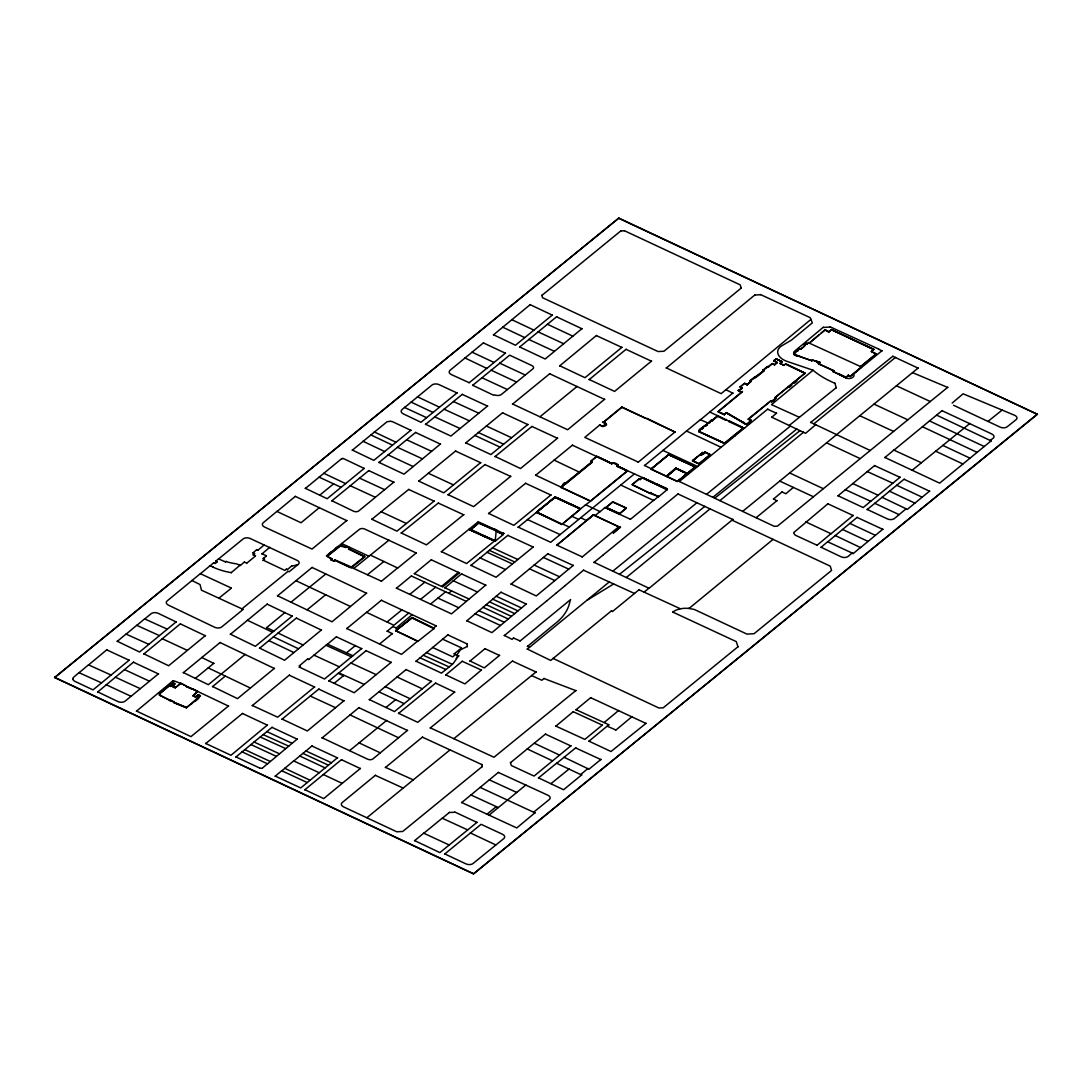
<?xml version="1.0" encoding="UTF-8"?>
<svg xmlns="http://www.w3.org/2000/svg" width="1092" height="1092" viewBox="0 0 1092 1092"><rect width="100%" height="100%" fill="white"/><g stroke="black" fill="none" stroke-linecap="round" stroke-linejoin="round"><path stroke-width="1.5" d="M54.6 677.545L618.809 218.1L1037.386 414.305L473.478 873.9L54.6 677.545L618.809 218.1M79.143 672.508L73.696 677.177A5.105 3.017 5.7 0 0 75.075 681.435L93.011 689.885L129.266 660.114M88.616 664.714L79.129 672.713L101.419 682.841M158.531 673.75L125.061 701.201A5.105 3.017 5.7 0 1 117.991 701.583L97.638 691.864M111.002 675.006L88.602 664.919L106.852 649.713M106.211 684.752L130.931 696.246M176.249 621.785L139.571 652.006L117.213 641.236M115.356 677.177L140.24 688.643M126.153 633.933L117.199 641.441M124.488 669.587L149.413 681.176M136.869 625.17L126.14 634.138L148.744 644.307M97.611 692.069L133.565 662.066M144.758 618.727L136.855 625.375L159.377 635.599M228.597 705.91L190.977 736.609L136.432 711.015M205.433 635.571L168.646 665.751L143.83 653.821M162.23 638.711L187.319 650.368M170.175 700.928L170.816 700.108L174.106 702.033L159.418 695.263L160.387 694.062L159.418 693.625L160.387 694.062M167.253 629.156L144.731 618.932L151.146 613.69A5.105 3.017 5.7 0 1 158.258 613.349L176.235 621.99M171.13 685.639L169.506 685.53L170.529 686.472C172.495 685.312 168.086 684.78 171.089 686.049M185.995 685.953L180.835 683.374L175.266 687.769C168.045 686.772 178.692 683.647 173.096 683.169L169.97 685.489M136.445 711.192L173.137 680.657M173.096 683.169L170.011 685.08M173.123 680.862L174.201 681.217M143.803 654.026L180.494 623.723M191.373 704.135L200.423 695.604L186.35 707.793L173.519 702.525L174.147 701.624M175.266 687.769L180.849 683.169L186.159 686.022M180.549 683.401L175.539 681.408M191.946 580.494L200.068 584.575L201.433 590.171L242.997 609.336M245.263 654.354L208.326 684.698L183.32 672.535M186.35 707.793L191.414 703.726M200.478 573.532L167.185 600.873A5.119 3.017 5.7 0 0 168.455 605.159L214.619 627.245A5.105 3.017 5.7 0 0 221.703 626.958L242.984 609.541M185.804 686.295L197.652 691.168L193.066 695.645L195.632 696.901L198.375 694.812M192.028 688.779L185.981 686.158M197.611 691.577L192.329 688.738L197.611 691.577L193.052 695.85L195.618 697.106L198.403 694.608L200.409 695.809M193.052 695.85L195.659 696.696L197.488 695.304M195.413 678.309L213.882 663.253M197.475 691.332L228.569 706.114M210.114 565.67L200.45 573.737L231.313 588.042M201.774 657.466L213.855 663.458M213.773 562.694L210.087 565.874L213.268 567.035M213.745 562.899L215.22 563.363M217.199 561.738L215.766 561.07M218.632 558.735L215.738 561.274M208.19 667.881L250.314 688.001M218.919 598.116L231.286 588.247M267.472 724.992L230.958 755.282L205.651 743.42M274.461 668.304L237.524 698.634L212.517 686.486M241.946 608.845L288.07 571.307L289.121 571.798L298.116 564.441A4.627 2.73 5.7 0 0 297.133 560.373L250.245 538.52A5.091 3.003 5.7 0 0 243.202 538.875L218.605 558.94L225.484 561.889M225.471 562.093L226.194 561.315M183.292 672.74L220.243 642.41M213.172 567.308L213.24 567.239A46.547 27.491 5.7 0 0 223.505 570.966L226.194 571.648A60.128 35.517 5.7 0 1 231.204 572.699L231.231 572.495M225.293 676.057L212.49 686.691M292.315 615.97L255.364 646.314L230.357 634.152M240.022 565.233L231.204 572.699M226.167 561.52A30.753 18.168 5.7 0 0 236.5 563.827L240.295 565.356M240.267 565.56L244.417 561.971M244.39 562.175L246.71 563.035M254.613 553.576L252.88 552.784M255.473 555.828L253.18 554.763M247.406 620.242L272.427 632.2M259.732 768.086L235.872 756.865M252.866 552.989L256.907 549.508M256.893 549.713L257.971 549.986M205.637 743.625L242.601 713.349M242.042 751.815L267.54 763.854L297.311 738.984M266.339 555.801L261.93 553.753M264.278 544.84L257.944 550.191M286.309 569.068L284.889 570.433L263.104 560.141M264.537 558.967L263.227 558.353M244.745 749.603L270.243 761.438M314.646 686.854L277.668 717.198L252.238 705.459M321.512 629.907L284.562 660.25L259.555 648.088M269.697 547.365L261.903 553.958M250.914 744.553L276.372 756.374M230.33 634.356L267.281 604.013M254.04 742L279.47 753.808M277.054 511.274L263.172 522.795A5.091 3.003 5.7 0 0 264.619 527.067L312.012 549.071L346.874 520.461M273.846 631.039L266.544 627.545M268.782 640.567L293.816 652.511M260.346 736.841L235.858 757.07M263.254 734.452L260.333 737.045L285.722 748.621M273.396 636.8L298.43 648.744M366.612 593.106L331.995 621.798L277.45 595.727M266.803 731.558L292.11 743.311M278.023 633.032L303.044 644.976M267.567 763.649L262.653 767.922M286.295 569.273L287.292 569.519M288.711 746.123L263.24 734.657L272.126 727.204M319.437 507.534L301.037 522.754L277.027 511.479L295.454 496.259M285.012 612.489L266.53 627.75M287.278 569.724L291.632 565.943M291.045 602.17L325.73 574.051M337.565 757.698L300.709 787.933L275.184 776.057M343.994 700.709L307.371 730.957L281.968 719.041M295.905 580.657L350.395 606.483M364.332 468.291L327.163 498.73L305.323 488.288M252.225 705.664L289.421 675.047M259.527 648.293L296.478 617.963M281.845 770.597L275.17 776.262M284.684 768.263L309.991 780.193M361.752 648.484L324.515 678.992L299.29 667.076M300.436 666.134L299.372 665.642M341.004 487.291L319.028 477.122M307.139 609.8L325.648 594.758M277.423 595.932L312.244 567.321M319.82 495.085L333.647 483.824M293.83 760.783L281.832 770.802L307.139 782.514M323.751 473.273L345.563 483.592M299.358 665.847L307.603 658.913M307.575 659.118L308.654 659.404M299.713 755.964L325.075 767.908M303.044 753.234L293.816 760.987L319.178 772.726M313.909 655.118L339.284 666.803M310.237 696.041L335.503 707.684M306.019 750.791L303.016 753.439L328.405 765.178M393.912 482.077L358.708 510.988A3.822 2.252 5.7 0 1 353.48 511.179L331.791 500.709M327.873 556.47L326.522 555.623L327.9 556.265M327.573 556.538C337.701 561.697 326.604 557.016 327.423 555.828L340.254 545.645M360.442 768.386L323.71 798.58L304.75 789.653M331.395 762.748L306.006 750.996L312.039 745.85M334.916 560.346L350.546 567.581L334.944 560.141L333.893 561.192L330.712 559.718L331.763 558.476M281.954 719.246L318.919 688.97M305.31 488.493L341.878 458.49M364.318 468.495L343.052 458.381M333.893 561.192L334.944 560.141M326.112 645.126L308.64 659.609M327.532 643.966L326.112 645.317L351.474 656.906M327.382 556.237L340.922 545.536M407.562 730.302L372.932 758.913A3.822 2.266 5.7 0 1 367.635 759.186L322.058 737.769M341.564 543.516L368.946 556.251M391.291 662.257L354.163 692.724L328.869 680.862M410.933 430.152L373.805 460.36L352.293 450.041M350.218 485.708L375.307 497.269M352.866 655.732L327.504 644.171L336.473 636.663M340.909 545.741C342.601 548.252 351.61 545.358 348.539 549.03L364.291 556.319L348.58 548.621M323.273 774.515L342.124 783.346M334.166 683.292L343.611 675.634M338.37 673.163L328.856 681.067M338.93 672.699L338.356 673.355L343.584 675.839M362.981 441.264L384.561 451.487M359.541 478.119L384.63 489.68M351.692 567.594L350.982 566.844L351.692 567.594L364.632 556.961L363.964 556.224L364.632 556.961M436.254 625.716L433.592 628.091L412.189 617.567L395.632 630.698L417.663 641.059L401.501 654.381L346.669 628.473M353.904 568.372L388.998 540.117M346.546 652.798L355.501 645.495M370.761 434.875L392.424 445.127M331.763 500.914L368.932 470.475M304.723 789.857L341.591 759.541M351.064 662.871L338.916 672.904L364.168 684.425M374.297 431.968L396 442.233M350.013 714.905L398.525 737.742M434.22 500.982L396.956 531.149L371.717 519.191M349.658 750.6L386.623 720.447M367.485 574.679L383.961 561.424M440.526 443.939L404.026 474.146L378.883 462.353M370.379 555.105L397.734 568.045L416.38 552.852M366.68 612.202L346.642 628.678M322.031 737.974L359.022 707.534M376.153 674.61L351.051 663.076L366.27 650.545M381.026 511.698L406.292 523.45M359.104 742.888L380.18 752.798M388.07 454.873L413.104 466.516M431.504 681.272L394.526 711.561L369.273 699.549M350.832 567.158L381.326 581.135M408.872 612.899L393.925 625.266L366.653 612.394L381.49 600.15M397.379 447.283L422.44 458.845M379.661 643.925L392.41 633.551M404.627 407.289L401.993 409.65A5.105 3.017 5.7 0 0 403.371 413.895L420.98 422.29L457.125 392.82M378.815 691.796L404.054 703.617M366.994 817.635L450.177 749.767M387.182 621.88L402.088 609.732M392.383 633.756L387.155 631.094M406.62 439.748L431.558 451.337M411.002 402.061L432.937 412.435M482.268 766.516L402.716 831.476L396.778 831.776L343.53 806.865A5.105 3.017 5.7 0 1 342.165 802.593L375.471 775.211M385.176 686.622L391.932 689.762M397.747 567.84L381.313 581.34M463.813 514.605L426.44 544.867L401.187 532.91M485.844 585.012L451.487 613.868L396.382 588.11M387.141 631.299L392.929 626.399M386.09 707.411L395.604 699.672M417.444 396.778L439.434 407.166M371.69 519.396L408.845 489.312M392.902 626.603L396.082 627.873M378.869 462.558L415.724 432.323M410.087 698.716L391.564 690.048M413.226 779.824L385.394 767.335M397.024 676.972L422.263 688.806M480.739 462.544L443.775 492.82L418.632 481.026M487.633 405.937L450.914 436.049L425.498 424.228M426.508 417.635L404.613 407.493L432.036 384.998A5.105 3.017 5.7 0 1 439.107 384.643L457.111 393.024M396.369 588.315L411.479 575.839M409.828 594.335L424.897 582.091M454.722 691.959L417.745 722.317L398.498 713.267M459.541 572.754L442.71 586.977L414.332 573.532M369.26 699.754L406.265 669.451M412.394 614.55L396.068 628.077M428.255 473.205L453.344 484.848M434.63 416.816L459.978 428.487M420.638 599.344L435.681 587.127M403.084 788.042L375.457 775.416M456.77 658.517L452.907 663.895L441.468 673.136L415.956 661.179M444.035 409.172L469.383 420.843M420.188 657.684L415.929 661.383M414.305 573.737L431.422 559.636M423.355 655.063L420.161 657.889L445.795 669.478M401.173 533.114L438.438 502.934M430.644 603.985L445.673 591.782M426.535 652.443L423.341 655.268L449.03 666.884M453.453 401.528L478.746 413.185M385.367 767.539L422.563 737.004M497.979 531.913L503.371 534.452L495.167 541.277L470.133 529.866L494.662 540.84L466.584 563.54L441.332 551.583M395.632 630.698L412.175 617.772L434.193 628.596L412.148 617.976M432.596 647.433L452.73 656.879L455.555 654.395M510.742 476.248L473.641 506.633L448.02 494.635M437.919 598.088L458.654 607.698M477.081 822.262L439.871 852.606L414.55 840.553M441.687 586.281L458.49 572.263M464.933 357.958L486.841 368.441L505.5 353.057M418.618 481.231L455.705 450.914M425.484 424.433L462.435 394.239M575.975 690.472L493.98 757.247L430.262 727.832M469.041 599.03L444.84 587.755M398.484 713.472L435.763 682.991M442.615 639.175L461.384 647.802M423.846 833.046L414.523 840.758M483.538 342.765L450 370.352A5.105 3.017 5.7 0 0 451.378 374.597L469.096 382.637M472.031 352.156L493.966 362.435M448.771 593.229L451.569 590.895M527.927 424.406L490.922 454.559L465.656 442.806M472.563 385.435L509.664 355.173L532.022 365.643A3.822 2.266 5.7 0 1 532.937 368.796L501.419 394.458A5.091 3.003 5.7 0 1 494.471 394.813L493.789 395.318L472.59 385.23M452.211 664.264L426.508 652.647L447.993 634.739M453.248 580.739L477.422 592.028M481.504 669.915L464.905 683.892L445.673 674.842M474.774 435.394L499.945 447.078M444.826 587.96L461.643 573.737M458.558 655.732L457.138 657.097L457.78 655.61L454.135 653.726M481.831 377.695L507.275 389.503M478.337 432.487L503.521 444.185M469.096 529.129L470.338 529.702M456.825 654.982L460.36 649.89L467.417 646.409M486.855 368.236L469.069 382.842M442.356 818.072L423.819 833.251L449.099 844.949M456.115 658.435L458.927 655.896M466.243 601.364L411.466 576.044M552.388 314.96L515.479 345.249L493.42 334.712M533.346 546.915L496.055 577.258L470.816 565.301M453.876 738.656L536.158 671.867M491.072 370.161L516.461 382.036M445.659 675.047L462.407 661.151M526.385 603.876L491.905 632.637L466.748 620.72M486.309 426.003L511.506 437.701M444.649 854.067L481.081 824.31L502.443 834.247A5.091 3.017 5.7 0 1 503.862 838.519L472.959 863.567A5.105 3.017 5.7 0 1 466.093 863.949L444.662 853.862M467.663 829.906L442.342 818.277L449.508 812.298M441.305 551.788L478.351 521.648M467.39 646.614L466.898 643.611M470.092 530.275L478.924 522.795L492.506 528.596M447.993 494.84L485.107 464.455M502.648 327.163L524.665 337.565M480.016 557.862L505.391 569.519M477.067 822.467L454.886 812.052M499.59 655.296L484.316 667.894L469.929 660.947M499.672 363.145L525.143 374.965M475.184 613.731L500.368 625.443M479.047 610.524L466.721 620.925M551.01 494.894L513.841 525.334L488.561 513.39M557.575 438.124L520.529 468.536L495.045 456.415M535.094 812.694L516.748 827.941L461.616 802.456M486.95 552.252L512.325 563.922M482.978 607.248L508.176 618.959M478.883 523.205L490.881 528.432M465.642 443.011L502.675 412.68M511.807 319.683L533.851 330.098M514.714 561.984L489.339 550.327M486.131 604.613L511.343 616.338M492.437 547.815L517.813 559.486M494.676 540.636L481.913 535.257M495.167 541.277L470.106 530.07L478.924 522.795M496.273 530.139L495.208 540.868L470.051 529.101M489.434 601.856L514.66 613.581M469.901 661.151L485.176 648.566M470.829 794.908L498.307 807.548M503.371 534.452L497.952 532.118L497.665 531.108M492.697 599.139L517.949 610.865M604.654 399.222L567.649 429.743L512.489 403.972M470.311 832.923L495.754 844.908M582.05 328.596L545.181 358.995L519.574 346.915M496.205 596.218L521.457 607.957M502.893 534.002L503.74 533.319L502.893 534.002L499.221 532.282M482.255 766.721L481.872 764.386M480.057 787.373L535.066 812.898M504.231 622.235L479.019 610.728L501.105 592.123M473.478 873.9L1037.4 414.1M493.407 334.916L530.33 304.531M470.788 565.506L507.971 535.257M528.76 339.435L554.354 351.31M489.271 779.838L516.721 792.464M513.609 637.892L512.052 639.339L504.272 635.408M487.032 814.154L496.287 806.619M573.368 565.315L536.268 595.945L511.001 583.988M489.093 815.11L525.934 784.916M634.52 473.792L550.709 542.301L518.113 527.067M538.083 331.845L563.622 343.707M741.318 287.988L663.922 351.255L658.053 351.542L542.56 297.72L541.864 295.236M488.547 513.595L525.73 483.155M495.017 456.62L532.118 426.317M461.602 802.661L498.484 772.29M430.234 728.036L512.571 660.947M527.381 519.505L559.991 534.534M547.406 324.256L572.836 336.145M540.076 416.707L577.136 386.418M623.095 468.495L617.198 466.011L627.381 470.748L590.499 500.996L535.558 475.157M513.595 638.097L520.024 640.854M529.497 568.823L554.832 580.534M570.966 745.768L534.056 776.057L511.261 765.492L510.455 762.53M512.476 404.177L549.836 373.628M555.214 497.31L580.48 509.131L561.807 524.474L536.636 511.971L555.2 497.065L580.494 508.804L590.485 501.201L561.111 487.496C561.889 484.343 567.076 482.828 561.124 487.291M536.814 512.052L518.086 527.272M519.546 347.12L556.729 316.666M534.125 565.028L559.459 576.726M611.397 610.892L550.696 660.442L527.231 649.017M609.35 581.872L529.483 647.365L527.436 646.218M529.497 647.16L527.204 649.221M621.976 347.256L584.971 377.695L559.636 365.711M555.036 497.01L545.891 504.64M531.586 675.566L541.905 680.275L544.116 678.35M543.366 557.439L568.727 569.123M554.053 460.101L579.265 472.099M527.204 748.921L552.484 760.837M510.988 584.193L547.993 553.658M536.541 512.653L555.227 496.86M534.247 743.188L559.527 755.091M593.543 515.083L618.918 526.849L593.557 514.878L556.729 545.277L593.584 514.673L586.554 520.625L580.698 517.663M563.103 484.493L564.537 482.951L563.131 484.288M565.274 483.292L591.7 461.984M564.496 483.36L565.697 483.497M561.807 524.474L580.494 508.927L555.227 497.106L536.663 512.148L561.848 524.064M562.148 523.819L569.219 527.027M533.77 812.079L549.317 799.508A5.091 3.003 5.7 0 0 547.897 795.235L498.471 772.494M581.722 774.829L563.595 789.734L538.424 777.832M535.544 475.361L572.563 445.058M510.442 762.735L545.563 733.974M552.989 658.38L658.94 708.012L663.226 707.793L738.028 646.723M571.594 516.147L578.555 519.41M651.555 361.043L614.578 391.4L589.12 379.456M602.443 724.965L584.862 739.393L555.76 726.057M550.969 783.66L569.191 768.918M559.623 365.916L596.505 335.435M556.702 763.117L538.397 778.036M585.421 504.6L600.15 511.657L605.077 507.452L618.468 513.677M556.756 545.072L582.132 556.852M565.656 483.906L592.069 462.38L590.704 461.302L596.778 456.36L611.861 463.39M564.018 757.234L588.97 769.218L600.982 759.39M565.287 585.503L583.66 570.051M606.115 423.56L602.675 426.358L599.754 424.993L602.661 426.562C614.195 424.365 595.181 419.137 606.087 423.764M541.837 295.441L621.02 230.726M555.746 726.262L573.368 711.574M595.263 515.451L600.163 511.452M608.872 724.747L575.934 709.663M741.291 288.192L740.212 284.875L624.146 230.589M732.964 519.328L649.071 588.288L593.952 562.271M581.695 775.033L556.688 763.322L575.771 747.774M606.005 507.589L619.614 513.499L626.344 508.012L612.748 502.102L606.005 507.589L619.573 513.909L626.317 508.217L612.776 501.692L606.033 507.384L619.587 513.704M580.808 774.433L587.987 768.481M596.764 456.565L611.82 463.8L603.48 459.391M611.82 463.8C612.817 461.097 620.979 464.919 617.157 466.421L627.381 470.748M575.907 709.868L590.799 697.556M589.093 379.661L626.207 349.194M603.33 422.481L621.935 407.098L675.088 432.091L646.833 418.318M646.109 723.273L611.015 751.514L588.834 741.099M620.543 527.19L613.267 532.896M620.706 485.039L653.63 500.464L658.64 496.382M612.871 571.116L697.092 502.62M613.731 583.906L587.209 600.163M613.404 533.183L620.338 527.095M611.37 611.097L612.421 611.37M604.108 722.563L618.632 710.469M619.56 574.255L704.954 506.292M607.316 726.016L588.82 741.304M605.064 507.657L630.371 519.205M626.385 577.45L710.209 508.736M599.754 424.993L584.807 437.387L638.178 462.039M639.175 478.856L632.159 484.739L650.245 493.42L632.186 484.534L639.175 478.856L640.117 479.306L642.232 477.586L667.417 489.052L657.002 484.22M639.134 479.265L640.117 479.306M608.858 724.952L607.288 726.221L615.765 729.975M642.232 477.586L667.28 489.748L642.219 477.791L640.076 479.702M684.534 472.181L675.825 468.168L666.27 476.344L651.037 469.205L668.754 454.449L651.31 468.796L644.512 465.397M634.466 593.461L583.647 570.256M651.037 469.205L668.741 454.654L695.181 467.035L687.086 473.792L675.812 468.55M612.407 611.575L639.148 589.653M650.832 492.942L658.749 496.655L650.245 493.42M810.987 319.355L721.157 393.652L666.243 367.895M644.198 592.028L649.098 588.083M631.968 716.666L615.752 730.179M653.644 500.259L630.343 519.41M662.844 450.382L697.679 466.516M666.27 476.344L675.852 468.14L687.127 473.382L695.208 466.83L670.229 455.146M666.748 476.562L676.207 468.454L666.748 476.562L677.245 481.476L684.67 475.525M667.417 489.052L617.376 466.052M677.245 481.476L679.429 479.32M677.695 480.739L774.255 526.33L777.531 526.071L947.774 387.264M603.33 554.832L678.132 493.816M679.306 481.517L767.772 409.063M686.472 431.012L721.184 447.324M738.015 646.928L736.267 641.605L672.658 612.025M686.772 473.805L684.384 475.389M688.506 474.01L675.839 468.345L684.52 472.386M701.392 454.941C697.938 454.531 704.995 455.282 705.036 451.992L710.196 454.832L698.962 463.923L692.519 460.906L696.355 457.425M679.893 608.722L679.866 608.927A18.332 10.824 5.7 0 0 672.645 612.23M695.208 466.83L668.713 454.859M729.333 420.911L743.215 427.996L724.474 443.516L698.771 431.558L724.515 443.106L743.202 428.2L728.828 421.512L729.36 420.707L728.828 421.512M698.989 430.221C699.713 431.941 698.566 428.651 701.501 428.173L703.344 427.6C700.04 428.364 710.278 422.099 702.661 427.272M700.491 419.533L644.498 465.602M701.501 428.173L702.183 428.924L703.33 427.805M698.962 463.923L692.56 460.496M703.344 427.6L702.634 427.477L707.056 424.747C706.319 423.682 707.275 426.139 705.2 425.566M702.798 452.579L704.053 453.166L702.798 452.579L692.519 460.906M689.066 608.244L689.052 608.449A18.332 10.824 5.7 0 0 680.452 608.804L639.12 589.857M705.036 451.992L710.196 454.832M707.985 423.013L700.463 419.738L732.909 392.983M709.704 411.998L726.207 419.874M706.415 424.665L710.319 421.867M712.107 420.488L711.356 420.133L712.066 420.898L717.676 415.916L712.066 420.898M706.51 494.348L790.431 426.044M718.14 411.739L724.296 414.66L718.14 411.739L742.369 391.81M712.871 497.324L796.805 429.006M714.7 498.198L800.122 430.562M725.757 389.68L732.896 393.188M724.296 414.66L726.426 412.585L746.355 424.542C758.776 420.379 742.792 417.089 751.132 420.707M717.635 416.325L726.016 420.215L717.144 415.438M726.549 419.41L726.016 420.215M719.901 500.627L803.603 432.173M742.396 391.605L741.086 392.383L738.369 390.322L742.301 388.315L740.171 386.8L743.434 384.138M734.193 435.189L735.312 435.722M741.086 392.383L742.41 391.4L718.154 411.548L724.324 414.455L726.426 412.585M731.968 520.133L830.234 566.134L831.558 570.447L754.04 633.715L746.955 634.097L694.348 609.472L689.052 608.449L773.136 539.312M666.216 368.1L755.009 294.826M743.229 423.068L746.355 424.542M747.133 384.875L751.296 380.999L747.133 384.875L744.526 383.251L747.174 384.466M744.471 428.2L742.423 427.395M751.255 381.408L750.272 380.521L763.95 370.529L762.98 370.065L763.95 370.529M799.385 417.294L771.484 404.641L813.076 370.229L787.441 361.534A16.476 9.732 5.7 0 1 782.432 345.413L791.427 340.117L812.325 322.904L810.209 317.676L760.469 294.526M754.736 376.904L750.231 380.931M750.245 380.726L755.568 377.272M742.71 511.329L918.222 367.977M768.099 367.349L767.321 366.557L768.099 367.349L772.508 363.431L762.939 370.475M756.21 517.649L777.013 500.627M773.805 360.688L776.084 359.036L782.077 361.848L780.125 363.609L782.09 361.643L776.112 358.831L773.805 360.688L777.204 362.721L773.778 360.892M774.951 397.761L805.145 373.068L774.965 397.556L776.016 398.048L771.634 401.583L770.665 400.928L771.607 401.788C776.207 401.078 774.883 395.85 776.002 398.252M772.467 363.841L774.583 364.837L777.245 362.312M771.607 401.788L776.043 397.857M776.112 358.831L782.09 361.643M815.697 424.72L805.582 433.306L771.675 417.171M771.648 417.376L776.562 413.117M780.138 363.404L783.974 365.424L780.166 363.199M785.503 363.813L805.104 373.478M776.985 500.832L773.477 498.907M779.729 481.081L813.335 496.723M793.747 354.395L811.916 360.756L793.747 354.395L799.521 348.485L797.897 350.791L797.146 350.054L797.897 350.791M794.143 354.108L794.13 354.313A5.214 3.085 5.7 0 0 796.628 355.937A3.89 2.293 5.7 0 0 799.057 356.279L794.143 354.108A5.214 3.085 5.7 0 0 795.877 355.419M773.464 499.112L782.131 491.81M789.202 425.47L836.295 387.646M782.118 492.014L785.858 493.748L793.379 487.387M799.481 348.894L800.627 348.88M789.68 472.959L823.231 488.656M799.494 348.689L800.613 349.085C805.691 346.055 803.453 345.891 806.196 343.243L806.77 344.103L806.196 343.243M808.408 342.724L861.479 366.98L850.245 376.549L848.307 375.225L850.245 376.549M806.77 344.103L808.435 342.519L809.308 343.079L818.522 335.176M811.916 360.756L812.312 359.882L819.956 362.53L818.563 363.854L833.769 370.925L831.381 369.601M870.106 450.464L810.605 422.317M817.007 362.094A3.918 2.307 5.7 0 1 816.748 361.739L815.942 360.933L819.969 362.326L818.222 363.172A3.918 2.307 5.7 0 1 816.734 361.943L815.915 361.138M813.868 423.86L895.577 357.357M818.563 363.854L819.969 362.326M793.816 353.794A5.214 3.085 5.7 0 1 794.498 351.283L823.354 327.218M805.787 521.894L831.08 533.756L853.234 515.356M860.564 366.557L876.385 353.999L871.32 351.638L873.805 349.235L831.408 329.511L828.869 331.722L825.074 329.825L828.828 332.132L831.381 329.716L873.777 349.44M878.76 349.099L830.138 326.836M831.408 329.511L873.764 349.645M861.479 366.98L850.258 376.344L848.279 375.43L845.877 377.586L832.964 371.58L833.81 370.516M826.535 442.861L860.141 458.585M828.036 503.658L793.761 532.555A6.033 3.563 5.7 0 0 793.734 532.869A4.573 2.703 5.7 0 0 793.761 533.183L794.908 534.875A6.033 3.563 5.7 0 0 795.276 535.135A5.965 3.522 5.7 0 0 795.672 535.367L816.952 545.181M836.267 387.851L834.902 383.142M852.101 553.03L848.143 556.415A5.105 3.017 5.7 0 1 841.072 556.784L820.979 547.201M827.763 541.618L820.966 547.406M845.877 377.586L848.307 375.225M831.108 533.551L816.939 545.386M900.136 477.177L863.158 507.534L837.905 495.686M835.175 535.503L860.564 547.597L882.868 529.17M845.276 489.639L870.638 501.242M842.505 529.456L867.99 541.373M852.702 483.538L878.036 495.208M859.773 415.711L893.543 431.422M849.835 523.396L875.361 535.326M857.247 517.28L827.75 541.823L853.125 553.48M867.28 471.567L892.765 483.21M873.982 404.108L907.78 419.833M860.592 547.392L853.111 553.685M838.888 374.119L845.44 377.805A5.091 3.003 5.7 0 0 852.497 377.491L853.221 376.904A4.341 2.566 5.7 0 0 853.971 375.279A4.723 2.785 5.7 0 1 854.586 373.136L882.104 350.641M906.237 508.667L894.457 518.509A5.091 3.003 5.7 0 1 887.414 518.905L867.157 509.418M837.892 495.891L874.706 465.465M874.678 503.262L899.016 514.591M810.592 422.522L892.956 356.156M991.249 440.745L939.639 483.142L884.82 457.425M881.995 497.283L907.343 509.363L929.647 491.031M896.423 385.776L930.275 401.515M889.434 491.195L914.85 503.084M893.979 449.931L884.807 457.63M896.682 485.271L922.098 497.16M912.543 372.618L947.76 387.469M867.13 509.623L904.203 479.129M912.27 470.188L969.832 423.491M922.371 426.726L977.053 452.347M921.402 462.776L893.966 450.136L942.178 410.537M929.469 420.925L984.22 446.492M936.581 415.124L991.222 440.95M935.667 451.201L962.857 463.95M942.792 445.413L969.955 458.149M952.128 403.112L963.103 393.803L1014.523 415.247A5.091 3.017 5.7 0 1 1016.106 419.656L1007.165 426.808A5.105 3.017 5.7 0 1 1000.149 427.136L953.521 405.255M988.083 421.335L1002.292 409.937M990.335 440.267L993.092 438.288A5.105 3.017 5.7 0 0 991.768 433.974L942.164 410.742M797.146 350.054L793.829 353.59A5.214 3.085 5.7 0 1 793.666 353.057M172.509 686.404L174.993 683.92L173.109 682.964L169.997 685.285L171.116 685.844L169.492 685.721L159.377 694.034M159.418 693.625L163.663 689.871M163.636 690.076L159.391 693.83L160.36 694.266L159.418 695.263M174.119 701.828L173.546 702.32L186.377 707.589M546.792 600.846L537.087 608.776M556.005 593.202L565.165 585.599M547.024 600.655L555.924 593.27M215.206 563.568L217.171 561.943M363.923 556.633L348.566 548.826M352.279 450.245L386.8 421.935A4.095 2.416 5.7 0 1 387.21 421.744L390.144 421.294M253.153 554.968L254.586 553.78M246.696 563.24L255.446 556.033M263.213 558.558L266.325 556.005M263.076 560.346L264.51 559.172M340.881 545.945L341.332 545.208L345.714 547.228M330.712 559.718L331.722 558.886M345.673 547.638L346.819 546.505L349.74 547.87L348.539 549.03M333.934 560.783L334.957 559.937L350.982 566.844M350.546 567.581L364.673 556.551M804.326 345.154L806.783 343.898M580.494 508.804L555.186 497.515M709.582 422.85L710.305 422.072L709.609 421.744M582.104 557.057L618.932 526.644M520.01 641.059L570.597 599.563L569.669 602.579A82.023 48.444 5.7 0 1 557.698 621.553L527.422 646.423M194.895 701.528L198.785 698.348M299.263 667.28L300.409 666.338M603.344 422.276L621.935 407.098M638.165 462.244L675.115 431.886M709.623 421.539L711.356 420.133M698.948 430.63L702.211 428.719M706.442 424.46L709.022 422.167M709.582 421.949L717.662 416.12M705.882 425.894L707.029 424.952M800.586 349.29L805.132 345.577M821.143 333.046L825.074 329.825M809.308 343.079L825.047 330.03L828.842 331.927M726.03 420.01L729.319 421.116M454.122 653.931L461.37 648.006M684.343 475.798L686.8 473.6M504.258 635.612L536.868 608.967M832.964 371.58L833.769 370.925M873.805 349.235L871.334 351.433L876.385 353.999M876.426 353.59L860.551 366.762L861.438 367.39M596.778 456.36L590.676 461.507L592.069 462.38M592.11 461.971L565.683 483.701L564.523 483.155M561.111 487.496L564.182 484.998M539.462 509.677L543.325 506.538M612.94 462.708L611.848 463.595L572.536 445.263M618.372 465.233L617.171 466.216L627.354 470.952M590.485 501.201L627.34 471.157M740.13 387.196L744.498 383.456L747.16 384.671L751.269 381.204L750.272 380.521M699.603 430.507L698.784 431.354L724.501 443.311M698.771 431.558L699.562 430.917M772.358 401.146L776.248 397.979M789.188 387.428L791.782 385.326M794.362 383.21L796.955 381.108M593.939 562.476L603.207 554.941M491.059 528.46L478.897 523M650.259 493.215L650.873 492.533M679.743 479.893L684.629 475.935M702.811 452.375L692.546 460.701L698.989 463.718L710.237 454.422M701.378 455.146L705.023 452.197L710.209 454.627M658.749 496.655L667.294 489.544M764.059 369.192L767.321 366.557M755.555 377.477L763.936 370.734L762.953 370.27M755.528 377.682L763.909 370.925M774.583 364.837L777.231 362.517M783.974 365.424L785.476 364.018L805.132 373.273M743.625 422.386L746.382 424.338L751.173 420.297M748.307 418.946L770.665 400.928M748.266 419.355L770.652 401.133M329.033 553.617L331.545 551.596M335.299 548.566L337.81 546.546M326.508 555.828L359.473 529.306A3.822 2.252 5.7 0 1 364.742 529.047L416.352 553.057M412.189 617.567L395.795 630.739L417.635 641.263M417.663 641.523L434.207 628.391M164.837 688.997L169.506 685.53M738.328 390.731L742.328 388.11L740.171 386.8M262.257 768.113L261.793 768.236A2.443 1.447 5.7 0 1 261.029 768.304L260.114 768.195M174.188 681.422L175.13 681.367M297.72 564.769L291.619 566.147M799.603 356.019L799.071 356.074A3.89 2.293 5.7 0 1 797.842 356.019M341.864 458.695L343.038 458.585M823.341 327.423L830.125 327.04M754.981 295.031L760.455 294.731M620.993 230.931L624.133 230.794M449.481 812.503L454.873 812.257M491.045 528.664L497.624 531.517M812.284 360.087L819.928 362.735M492.478 528.801L496.833 530.739M575.948 690.676L544.103 678.555M493.584 528.992L497.952 532.118M173.56 702.115L186.391 707.384M892.928 356.361L918.195 368.181M462.38 661.356L481.476 670.119M874.692 465.67L900.122 477.381M485.08 464.66L510.715 476.453M408.831 489.516L434.193 501.187M438.424 503.139L463.786 514.81M493.83 528.76L496.928 530.18M478.337 521.853L503.726 533.524M507.957 535.462L533.319 547.119M547.979 553.862L573.355 565.519M481.927 535.053L494.458 540.827M363.95 556.429L364.66 556.756M485.162 648.771L499.576 655.5M573.355 711.779L602.429 725.17M575.757 747.979L600.955 759.595M481.845 764.591L422.536 737.209M878.746 349.303L882.077 350.846M767.744 409.268L776.548 413.322M330.753 559.309L333.92 560.988M381.463 600.354L436.227 625.921M512.544 661.151L536.145 672.071M818.577 363.65L833.797 370.72M845.918 377.177L838.902 373.914L842.26 375.935M832.991 371.376L845.904 377.382M596.491 335.64L621.949 347.461M728.869 421.103L742.423 427.177M604.64 399.426L549.822 373.833M828.023 503.862L853.207 515.56M857.22 517.485L882.855 529.374M602.074 458.749L597.501 456.62M643.611 478.009L654.026 482.841M678.105 494.021L732.937 519.533M532.091 426.522L557.562 438.329M502.661 412.885L527.9 424.611M462.407 394.444L487.605 406.142M556.715 497.543L579.019 507.903M525.702 483.36L550.996 495.099M455.692 451.119L480.726 462.749M368.919 470.679L393.898 482.282M501.092 592.328L526.358 604.081M646.095 723.477L611.916 707.575A1153.657 681.353 5.7 0 0 590.772 697.761M336.486 636.882L361.739 648.689M545.536 734.179L570.952 745.972M106.839 649.917L129.252 660.319M312.025 746.054L337.551 757.903M904.176 479.333L929.633 491.236M621.921 407.302L645.208 418.154M612.912 462.912L618.345 465.438M431.395 559.841L459.527 572.959M461.629 573.942L485.817 585.216M359.009 707.739L407.534 730.507M618.795 218.304L1037.386 414.305M626.194 349.399L651.542 361.247M483.51 342.97L505.473 353.262M651.05 469L666.284 476.139M666.762 476.358L677.258 481.272M639.161 479.06L640.103 479.511M415.697 432.528L440.499 444.144M536.568 512.448L561.834 524.269M447.966 634.943L466.871 643.816M366.243 650.75L391.264 662.462M406.238 669.655L431.49 681.476M289.394 675.252L314.632 687.059M318.905 689.175L343.98 700.914M133.538 662.271L158.504 673.955M341.564 759.745L360.428 768.591M242.588 713.554L267.444 725.197M272.099 727.409L297.283 739.188M54.614 677.34L473.491 873.696M787.004 364.523L803.63 372.358M772.494 363.636L774.597 364.632M556.702 316.871L582.036 328.801M748.279 419.151L751.146 420.502M410.92 430.357L393.489 422.14A7.508 4.436 5.7 0 0 392.874 421.867L392.71 421.799A6.102 3.604 5.7 0 0 392.233 421.635L391.209 421.403A5.542 3.276 5.7 0 0 390.499 421.321M295.427 496.464L346.846 520.666M834.889 383.347L830.261 381.163A72.591 42.875 5.7 0 1 813.84 370.884L812.994 370.161M530.316 304.736L552.375 315.165M312.216 567.526L366.598 593.311M435.749 683.196L454.695 692.164M180.467 623.928L205.405 635.776M267.267 604.217L292.287 616.175M296.464 618.168L321.485 630.111M220.229 642.615L274.447 668.509M198.362 695.017L200.382 696.013M172.55 685.994L175.307 687.359M172.536 686.199L175.293 687.564M185.831 686.09L191.728 689.011M804.367 344.744L805.159 345.372M159.459 694.853L170.188 700.723M726.398 412.79L743.611 422.577M726.385 412.994L743.584 422.781M738.369 390.322L741.127 391.973M738.356 390.527L741.099 392.178M73.055 679.442A5.105 3.017 5.7 0 1 72.891 678.91"/></g></svg>
